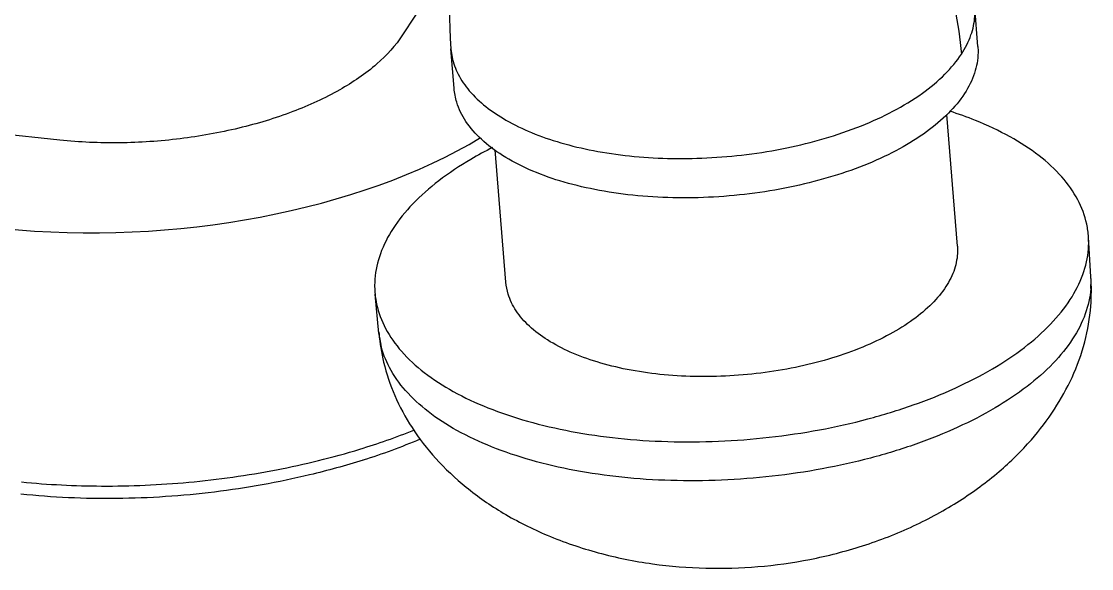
# Model space of a CAD drawing. Header units: inches. Extents: x 491 to 935, y -1750 to -1437.
# Drawn here: x 606.78 to 618.6, y -1731.86 to -1725.82 of the extents above; entities that cross this region are included whole.
import ezdxf

# ---------------------------------------------------------------- set-up
doc = ezdxf.new("R2010")
doc.units = ezdxf.units.IN
doc.header["$MEASUREMENT"] = 0
doc.layers.add('5', color=7, linetype='Continuous')

msp = doc.modelspace()

# ---------------------------------------------------------------- linework, layer by layer
at = {"color": 7, "linetype": 'Continuous'}
for p, q in [((617.34, -1726.099), (617.305, -1725.665)), ((611.559, -1726.56), (611.524, -1726.126)), ((617.115, -1728.301), (616.999, -1726.849)), ((612.13, -1728.699), (612.014, -1727.241)), ((618.587, -1728.639), (618.561, -1728.204)), ((610.73, -1729.266), (610.687, -1728.833))]:
    msp.add_line(p, q, dxfattribs=at)
for centre, radius, start, end in [((615.597, -1725.798), 4.087, 159.1244, 184.6033), ((617.624, -1728.697), 0.965, 355.6474, 3.4261), ((612.861, -1729.077), 2.139, 184.555, 185.0759), ((611.682, -1729.172), 0.956, 185.6671, 192.6679)]:
    msp.add_arc(centre, radius, start, end, dxfattribs=at)
for points, start_tangent, end_tangent in [([(616.73, -1724.686), (616.94, -1725.178), (617.083, -1725.68), (617.158, -1726.183)], (0.445507, -0.895278), (0.079561, -0.99683)), ([(617.158, -1726.183), (617.264, -1725.972), (617.306, -1725.768), (617.305, -1725.665)], (0.545667, 0.838002), (-0.079464, 0.996838)), ([(611.524, -1726.127), (611.537, -1726.218), (611.605, -1726.406), (611.727, -1726.587), (611.909, -1726.761), (612.132, -1726.911), (612.414, -1727.049), (612.736, -1727.161), (613.097, -1727.247), (613.496, -1727.306)], (0.080109, -0.996786), (0.994539, -0.104366)), ([(617.34, -1726.099), (617.342, -1726.167), (617.303, -1726.393), (617.193, -1726.617)], (0.080505, -0.996754), (-0.545667, -0.838002)), ([(613.496, -1727.306), (613.915, -1727.333), (614.347, -1727.328), (614.788, -1727.29), (615.232, -1727.217), (615.643, -1727.115), (616.056, -1726.973), (616.403, -1726.813), (616.727, -1726.615), (616.977, -1726.404), (617.158, -1726.183)], (0.994539, -0.104366), (0.545667, 0.838002)), ([(613.531, -1727.74), (613.113, -1727.677), (612.727, -1727.582), (612.385, -1727.455), (612.094, -1727.301), (611.86, -1727.123), (611.69, -1726.926), (611.588, -1726.714), (611.559, -1726.56)], (-0.994539, 0.104366), (-0.080505, 0.996754)), ([(617.193, -1726.617), (617.015, -1726.835), (616.774, -1727.039), (616.476, -1727.227), (616.129, -1727.392), (615.74, -1727.53), (615.319, -1727.64), (614.877, -1727.717), (614.424, -1727.76), (613.972, -1727.768), (613.531, -1727.74)], (-0.545667, -0.838002), (-0.994539, 0.104366)), ([(618.561, -1728.204), (618.541, -1728.058), (618.442, -1727.79), (618.266, -1727.538), (618.015, -1727.304), (617.696, -1727.096), (617.313, -1726.915), (617.03, -1726.813)], (-0.059697, 0.998217), (-0.952238, 0.305357)), ([(611.983, -1727.214), (611.744, -1727.344), (611.39, -1727.582), (611.102, -1727.838), (610.886, -1728.108)], (-0.892288, -0.451466), (-0.545667, -0.838002)), ([(610.886, -1728.108), (610.746, -1728.385), (610.685, -1728.665), (610.687, -1728.833)], (-0.545667, -0.838002), (0.099142, -0.995073)), ([(617.115, -1728.301), (617.116, -1728.359), (617.082, -1728.554), (616.987, -1728.748)], (0.080544, -0.996751), (-0.545667, -0.838002)), ([(618.359, -1728.892), (618.499, -1728.614), (618.56, -1728.334), (618.561, -1728.204)], (0.545667, 0.838002), (-0.059697, 0.998217)), ([(618.185, -1730.1), (618.379, -1729.749), (618.519, -1729.357), (618.586, -1728.963), (618.587, -1728.639)], (0.545561, 0.838071), (-0.070648, 0.997501)), ([(613.831, -1729.716), (613.469, -1729.662), (613.137, -1729.579), (612.842, -1729.47), (612.591, -1729.337), (612.39, -1729.184), (612.244, -1729.014), (612.156, -1728.831), (612.131, -1728.698)], (-0.994539, 0.104366), (-0.080544, 0.996751)), ([(616.987, -1728.748), (616.834, -1728.936), (616.626, -1729.112), (616.369, -1729.273), (616.07, -1729.415), (615.735, -1729.535), (615.373, -1729.629), (614.992, -1729.696), (614.602, -1729.733), (614.212, -1729.74), (613.831, -1729.716)], (-0.545667, -0.838002), (-0.994539, 0.104366)), ([(618.586, -1728.77), (618.525, -1729.048), (618.386, -1729.325)], (-0.076037, -0.997105), (-0.545667, -0.838002)), ([(610.687, -1728.833), (610.704, -1728.942), (610.803, -1729.209), (610.979, -1729.462), (611.23, -1729.695), (611.55, -1729.904), (611.932, -1730.084), (612.369, -1730.232), (612.852, -1730.345), (613.371, -1730.421)], (0.099142, -0.995073), (0.994539, -0.104366)), ([(613.371, -1730.421), (613.917, -1730.457), (614.476, -1730.454), (615.038, -1730.41), (615.591, -1730.328), (616.124, -1730.208), (616.627, -1730.054), (617.089, -1729.868), (617.501, -1729.655), (617.855, -1729.418), (618.143, -1729.161), (618.359, -1728.892)], (0.994539, -0.104366), (0.545667, 0.838002)), ([(610.73, -1729.266), (610.782, -1729.582), (610.905, -1729.949), (611.095, -1730.304), (611.357, -1730.643), (611.693, -1730.96), (612.102, -1731.246), (612.588, -1731.491), (613.151, -1731.684), (613.749, -1731.806), (614.338, -1731.854), (614.913, -1731.837), (615.485, -1731.757), (616.067, -1731.608), (616.63, -1731.388), (617.138, -1731.11), (617.574, -1730.788), (617.93, -1730.437), (618.185, -1730.101)], (0.088474, -0.996079), (0.545816, 0.837905)), ([(618.386, -1729.325), (618.17, -1729.594), (617.883, -1729.849), (617.53, -1730.086), (617.119, -1730.299), (616.657, -1730.485), (616.155, -1730.639), (615.623, -1730.758), (615.071, -1730.84), (614.51, -1730.883), (613.952, -1730.887), (613.409, -1730.851)], (-0.545667, -0.838002), (-0.994539, 0.104366)), ([(613.409, -1730.851), (612.891, -1730.776), (612.409, -1730.663), (611.973, -1730.515), (611.591, -1730.335), (611.272, -1730.126), (611.022, -1729.893), (610.846, -1729.641), (610.749, -1729.381)], (-0.994539, 0.104366), (-0.219311, 0.975655))]:
    msp.add_spline(points, degree=3, dxfattribs=dict(at, start_tangent=start_tangent, end_tangent=end_tangent))
at = {"layer": '5', "color": 7, "linetype": 'Continuous'}
for p, q in [((607.208, -1727.132), (568.415, -1723.061)), ((611.583, -1725.064), (610.991, -1725.972))]:
    msp.add_line(p, q, dxfattribs=at)
for centre, radius, start, end in [((608.305, -1723.286), 7.585, 286.9738, 291.732), ((608.35, -1723.704), 7.298, 287.5986, 292.8776)]:
    msp.add_arc(centre, radius, start, end, dxfattribs=at)
msp.add_ellipse((608.152, -1725.67), major_axis=(4.986, 0.393), ratio=0.492189, start_param=-1.930966, end_param=-0.7742, dxfattribs=at)
for points, start_tangent, end_tangent in [([(610.991, -1725.972), (610.708, -1726.291), (610.297, -1726.577), (609.781, -1726.817), (609.184, -1727), (608.536, -1727.117), (607.867, -1727.162), (607.208, -1727.132)], (-0.544893, -0.838505), (-0.994503, 0.104708)), ([(606.784, -1730.903), (607.668, -1730.948), (608.63, -1730.906), (609.598, -1730.769), (610.52, -1730.541)], (0.995133, -0.098541), (0.956053, 0.293195)), ([(610.556, -1730.661), (609.965, -1730.825), (608.914, -1731.014), (607.835, -1731.086), (606.777, -1731.037)], (-0.952788, -0.303635), (-0.994519, 0.10456))]:
    msp.add_spline(points, degree=3, dxfattribs=dict(at, start_tangent=start_tangent, end_tangent=end_tangent))

doc.saveas('drawing.dxf')
